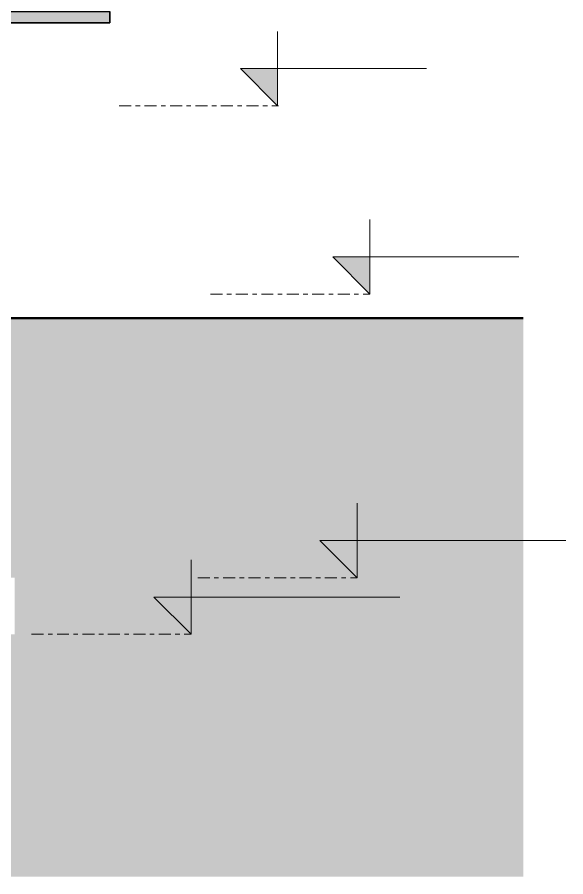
# Model space of a CAD drawing. Header units: millimetres. Extents: x 1373 to 40779, y 1939 to 6439.
# Drawn here: x 25912 to 26494, y 2959 to 3870 of the extents above; entities that cross this region are included whole.
import ezdxf

# ---------------------------------------------------------------- set-up
doc = ezdxf.new("R2010")
doc.units = ezdxf.units.MM
doc.linetypes.add('Centre', pattern=[1.34939, 0.635, -0.23813, 0.23813, -0.23813])
doc.linetypes.add('DASHDOTX2', pattern=[50.8, 25.4, -12.7, 0, -12.7])
for name, color, linetype, lineweight in [('A-DETL', 6, 'Continuous', 30), ('A-DETL-GENF', 92, 'Continuous', 18), ('A-FLOR-FNSH', 192, 'Continuous', 35), ('A-FLOR-LEVL', 51, 'Continuous', 18), ('HESAPLAMALAR', 2, 'Continuous', 30), ('kest', 4, 'DASHDOTX2', 50)]:
    doc.layers.add(name, color=color, linetype=linetype, lineweight=lineweight)

# ---------------------------------------------------------------- blocks, each defined once
blk = doc.blocks.new('RFFRFR')
at = {"layer": 'A-FLOR-LEVL'}
for points in [[(26981.12, -3072.24), (26981.12, -3111.74), (26941.63, -3072.24)], [(27079.05, -3271.74), (27079.05, -3311.23), (27039.55, -3271.74)], [(27065.53, -3572.24), (27065.53, -3611.74), (27026.03, -3572.24)], [(26889.36, -3632.24), (26889.36, -3671.74), (26849.86, -3632.24)]]:
    blk.add_hatch(color=256, dxfattribs=at).paths.add_polyline_path(points)
for p, q in [((26981.12, -3111.74), (26981.12, -3032.75)), ((26941.63, -3072.24), (26981.12, -3111.74)), ((26941.63, -3072.24), (27139.1, -3072.24)), ((27079.05, -3311.23), (27079.05, -3232.24)), ((27039.55, -3271.74), (27079.05, -3311.23)), ((27039.55, -3271.74), (27237.02, -3271.74)), ((27065.53, -3611.74), (27065.53, -3532.75)), ((27026.03, -3572.24), (27065.53, -3611.74)), ((27026.03, -3572.24), (27286.75, -3572.24)), ((26889.36, -3671.74), (26889.36, -3592.75)), ((26849.86, -3632.24), (26889.36, -3671.74)), ((26849.86, -3632.24), (27110.57, -3632.24))]:
    blk.add_line(p, q, dxfattribs=at)
at = {"layer": 'A-FLOR-LEVL', "linetype": 'Centre', "ltscale": 20}
for p, q in [((26813.08, -3111.74), (26982.21, -3111.74)), ((26909.91, -3311.23), (27079.05, -3311.23)), ((26896.39, -3611.74), (27065.53, -3611.74)), ((26720.22, -3671.74), (26889.36, -3671.74))]:
    blk.add_line(p, q, dxfattribs=at)

msp = doc.modelspace()

# ---------------------------------------------------------------- hatches: boundary and pattern name
at = {"layer": 'A-DETL-GENF'}
h = msp.add_hatch(dxfattribs=at)
h.set_pattern_fill('ANSI33', color=153, style=0)
h.paths.add_polyline_path([(25859.6, 3863.76), (26010.6, 3863.76), (26010.6, 3875.76), (25234.31, 3875.76), (25234.31, 3825.76), (25259.31, 3825.76), (25259.31, 3863.76), (25834.6, 3863.76), (25834.6, 3825.76), (25859.6, 3825.76)])
h.paths.add_polyline_path([(25859.6, 4163.76), (26010.6, 4163.76), (26010.6, 4175.76), (25234.31, 4175.76), (25234.31, 4125.76), (25259.31, 4125.76), (25259.31, 4163.76), (25834.6, 4163.76), (25834.6, 4125.76), (25859.6, 4125.76)])
h.paths.add_polyline_path([(25859.6, 4463.76), (26010.6, 4463.76), (26010.6, 4475.76), (25234.31, 4475.76), (25234.31, 4425.76), (25259.31, 4425.76), (25259.31, 4463.76), (25834.6, 4463.76), (25834.6, 4425.76), (25859.6, 4425.76)])
h.paths.add_polyline_path([(25859.6, 4763.76), (26010.6, 4763.76), (26010.6, 4775.76), (25234.31, 4775.76), (25106.85, 4775.76), (25106.85, 4763.76), (25234.31, 4763.76), (25234.31, 4725.76), (25259.31, 4725.76), (25259.31, 4763.76), (25834.6, 4763.76), (25834.6, 4725.76), (25859.6, 4725.76)])
at = {"layer": 'HESAPLAMALAR', "lineweight": 18, "true_color": 0xf7abae, "transparency": 33554579}
h = msp.add_hatch(dxfattribs=at)
h.set_pattern_fill('AR-CONC', color=241, scale=0.2)
h.paths.add_polyline_path([(26448.87, 3550.76), (26448.87, 2958.77), (23277.14, 2958.77), (23277.14, 3575.76), (23774.59, 3575.76), (23774.59, 3545.76), (23474.27, 3545.76), (23474.27, 3245.76), (23774.59, 3245.76), (23774.59, 3215.76), (24744.31, 3215.76), (24744.31, 3085.76), (24984.31, 3085.76), (24984.31, 3215.76), (25909.6, 3215.76), (25909.6, 3275.76), (25859.6, 3275.76), (25859.6, 3550.76)])

# ---------------------------------------------------------------- linework, layer by layer
at = {"layer": 'A-DETL'}
msp.add_lwpolyline([(25234.31, 3875.76), (26010.6, 3875.76), (26010.6, 3863.76), (25859.6, 3863.76), (25859.6, 3825.76), (25834.6, 3825.76), (25834.6, 3863.76), (25259.31, 3863.76), (25259.31, 3825.76), (25234.31, 3825.76), (25234.31, 3875.76)], dxfattribs=at)
at = {"layer": 'A-FLOR-FNSH', "color": 250}
for p, q in [((26010.6, 3863.76), (26010.6, 3875.76)), ((25859.6, 3863.76), (26010.6, 3863.76))]:
    msp.add_line(p, q, dxfattribs=at)
at = {"layer": 'kest', "color": 3, "linetype": 'ByBlock'}
msp.add_line((25859.6, 3550.76), (26448.87, 3550.76), dxfattribs=at)

# ---------------------------------------------------------------- block references
at = {"layer": 'A-DETL'}
msp.add_blockref('RFFRFR', (-792.69, 6887.5), dxfattribs=at)

doc.saveas('drawing.dxf')
